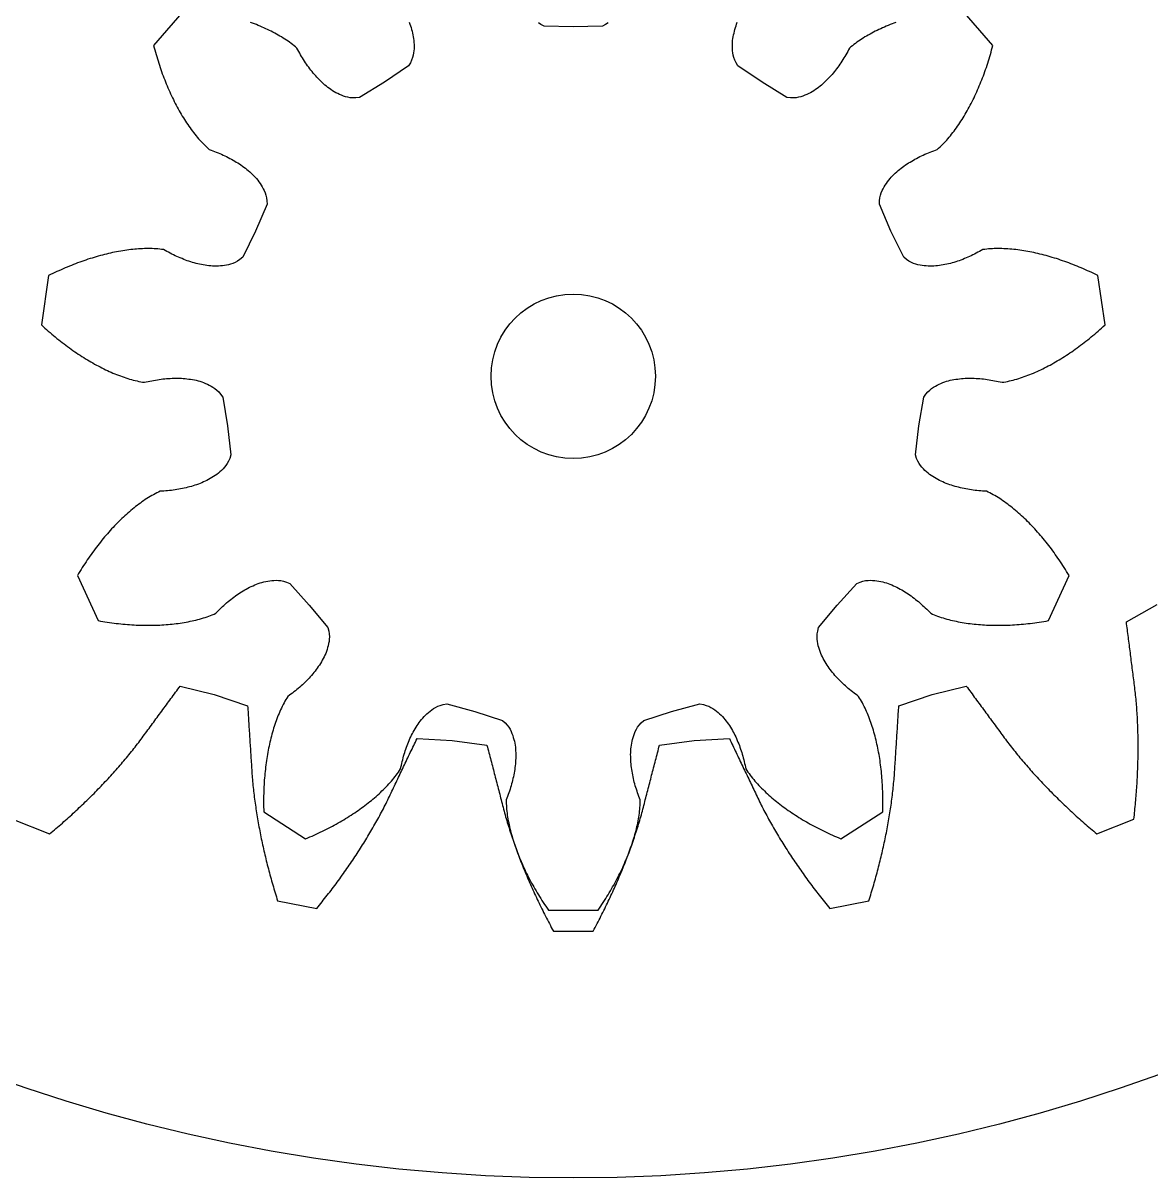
# Model space of a CAD drawing. Header units: metres. Extents: x -83 to 83, y -83 to 83.
# Drawn here: x -26.8 to 28.1, y -83 to -26.8 of the extents above; entities that cross this region are included whole.
import ezdxf

# ---------------------------------------------------------------- set-up
doc = ezdxf.new("R2010")
doc.units = ezdxf.units.M

msp = doc.modelspace()

# ---------------------------------------------------------------- linework, layer by layer
for points in [[(-18.835, -26.077), (-20.421, -27.907), (-20.392, -28.016), (-20.363, -28.125), (-20.333, -28.233), (-20.303, -28.341), (-20.271, -28.448), (-20.239, -28.554), (-20.207, -28.66), (-20.174, -28.765), (-20.14, -28.869), (-20.105, -28.973), (-20.07, -29.076), (-20.034, -29.179), (-19.997, -29.281), (-19.96, -29.382), (-19.922, -29.483), (-19.883, -29.583), (-19.844, -29.682), (-19.804, -29.78), (-19.763, -29.878), (-19.722, -29.975), (-19.68, -30.072), (-19.637, -30.168), (-19.594, -30.263), (-19.55, -30.357), (-19.506, -30.45), (-19.46, -30.543), (-19.415, -30.635), (-19.368, -30.726), (-19.321, -30.817), (-19.273, -30.906), (-19.225, -30.995), (-19.175, -31.083), (-19.126, -31.171), (-19.075, -31.257), (-19.024, -31.343), (-18.972, -31.427), (-18.92, -31.511), (-18.867, -31.594), (-18.813, -31.676), (-18.758, -31.757), (-18.703, -31.837), (-18.647, -31.917), (-18.591, -31.995), (-18.533, -32.072), (-18.475, -32.148), (-18.416, -32.223), (-18.357, -32.297), (-18.297, -32.37), (-18.235, -32.442), (-18.174, -32.512), (-18.111, -32.581), (-18.047, -32.649), (-17.983, -32.716), (-17.917, -32.78), (-17.85, -32.844), (-17.783, -32.905), (-17.714, -32.964), (-17.628, -32.997), (-17.542, -33.029), (-17.456, -33.062), (-17.371, -33.095), (-17.286, -33.13), (-17.201, -33.164), (-17.118, -33.2), (-17.035, -33.238), (-16.953, -33.276), (-16.871, -33.315), (-16.791, -33.358), (-16.711, -33.399), (-16.631, -33.441), (-16.552, -33.485), (-16.475, -33.531), (-16.398, -33.577), (-16.321, -33.624), (-16.246, -33.674), (-16.17, -33.722), (-16.097, -33.775), (-16.025, -33.829), (-15.953, -33.884), (-15.882, -33.94), (-15.812, -33.998), (-15.743, -34.057), (-15.675, -34.117), (-15.609, -34.183), (-15.543, -34.246), (-15.48, -34.314), (-15.417, -34.385), (-15.356, -34.457), (-15.299, -34.535), (-15.243, -34.615), (-15.188, -34.698), (-15.134, -34.782), (-15.085, -34.875), (-15.037, -34.97), (-14.994, -35.073), (-14.956, -35.186), (-14.928, -35.316), (-14.906, -35.458), (-14.903, -35.636), (-15.464, -36.938), (-15.464, -36.938), (-16.081, -38.214), (-16.217, -38.328), (-16.339, -38.405), (-16.455, -38.469), (-16.565, -38.514), (-16.672, -38.55), (-16.775, -38.576), (-16.877, -38.599), (-16.976, -38.614), (-17.074, -38.626), (-17.172, -38.636), (-17.268, -38.644), (-17.363, -38.645), (-17.457, -38.644), (-17.55, -38.641), (-17.641, -38.632), (-17.734, -38.626), (-17.824, -38.614), (-17.914, -38.6), (-18.003, -38.585), (-18.092, -38.568), (-18.181, -38.55), (-18.269, -38.531), (-18.357, -38.51), (-18.443, -38.484), (-18.53, -38.461), (-18.615, -38.433), (-18.701, -38.404), (-18.786, -38.377), (-18.871, -38.345), (-18.955, -38.313), (-19.039, -38.279), (-19.123, -38.247), (-19.206, -38.211), (-19.289, -38.174), (-19.372, -38.135), (-19.454, -38.096), (-19.535, -38.054), (-19.617, -38.013), (-19.698, -37.971), (-19.779, -37.927), (-19.859, -37.883), (-19.94, -37.84), (-20.03, -37.826), (-20.121, -37.815), (-20.212, -37.807), (-20.304, -37.799), (-20.397, -37.794), (-20.49, -37.79), (-20.583, -37.788), (-20.677, -37.788), (-20.771, -37.788), (-20.866, -37.791), (-20.961, -37.794), (-21.056, -37.799), (-21.151, -37.805), (-21.247, -37.812), (-21.343, -37.82), (-21.44, -37.83), (-21.537, -37.841), (-21.634, -37.853), (-21.731, -37.866), (-21.828, -37.88), (-21.926, -37.895), (-22.024, -37.911), (-22.122, -37.929), (-22.22, -37.947), (-22.319, -37.967), (-22.418, -37.987), (-22.517, -38.009), (-22.616, -38.031), (-22.715, -38.055), (-22.814, -38.08), (-22.914, -38.105), (-23.014, -38.132), (-23.113, -38.159), (-23.213, -38.188), (-23.314, -38.218), (-23.414, -38.248), (-23.514, -38.279), (-23.615, -38.312), (-23.715, -38.345), (-23.816, -38.38), (-23.917, -38.415), (-24.017, -38.451), (-24.118, -38.488), (-24.219, -38.526), (-24.32, -38.565), (-24.421, -38.605), (-24.522, -38.646), (-24.624, -38.688), (-24.725, -38.731), (-24.826, -38.774), (-24.927, -38.819), (-25.029, -38.864), (-25.13, -38.911), (-25.231, -38.958), (-25.332, -39.006), (-25.434, -39.055), (-25.535, -39.105), (-25.88, -41.502), (-25.797, -41.579), (-25.713, -41.654), (-25.63, -41.729), (-25.546, -41.803), (-25.462, -41.876), (-25.377, -41.948), (-25.293, -42.02), (-25.208, -42.09), (-25.123, -42.16), (-25.037, -42.228), (-24.952, -42.296), (-24.866, -42.363), (-24.78, -42.429), (-24.694, -42.494), (-24.608, -42.558), (-24.521, -42.621), (-24.435, -42.683), (-24.348, -42.744), (-24.261, -42.805), (-24.173, -42.864), (-24.086, -42.923), (-23.998, -42.98), (-23.911, -43.037), (-23.823, -43.092), (-23.735, -43.147), (-23.646, -43.2), (-23.558, -43.253), (-23.47, -43.305), (-23.381, -43.355), (-23.292, -43.405), (-23.204, -43.453), (-23.115, -43.501), (-23.026, -43.547), (-22.936, -43.593), (-22.847, -43.637), (-22.758, -43.68), (-22.668, -43.722), (-22.579, -43.764), (-22.489, -43.803), (-22.399, -43.842), (-22.31, -43.88), (-22.22, -43.916), (-22.13, -43.951), (-22.04, -43.985), (-21.95, -44.018), (-21.86, -44.049), (-21.77, -44.079), (-21.68, -44.108), (-21.59, -44.135), (-21.499, -44.161), (-21.409, -44.185), (-21.319, -44.208), (-21.229, -44.229), (-21.139, -44.248), (-21.048, -44.265), (-20.958, -44.28), (-20.868, -44.293), (-20.778, -44.275), (-20.688, -44.255), (-20.599, -44.236), (-20.509, -44.218), (-20.419, -44.201), (-20.329, -44.184), (-20.239, -44.169), (-20.149, -44.156), (-20.059, -44.144), (-19.97, -44.133), (-19.88, -44.125), (-19.79, -44.117), (-19.7, -44.109), (-19.61, -44.103), (-19.52, -44.101), (-19.43, -44.097), (-19.34, -44.094), (-19.25, -44.096), (-19.16, -44.096), (-19.07, -44.101), (-18.98, -44.107), (-18.89, -44.115), (-18.8, -44.124), (-18.71, -44.134), (-18.619, -44.147), (-18.529, -44.161), (-18.439, -44.18), (-18.349, -44.197), (-18.259, -44.221), (-18.168, -44.246), (-18.078, -44.274), (-17.987, -44.309), (-17.897, -44.346), (-17.806, -44.385), (-17.715, -44.428), (-17.624, -44.479), (-17.532, -44.533), (-17.44, -44.597), (-17.347, -44.671), (-17.253, -44.765), (-17.158, -44.873), (-17.059, -45.021), (-16.827, -46.419), (-16.827, -46.419), (-16.656, -47.827), (-16.709, -47.996), (-16.77, -48.127), (-16.834, -48.243), (-16.901, -48.341), (-16.972, -48.428), (-17.044, -48.506), (-17.118, -48.581), (-17.193, -48.647), (-17.269, -48.71), (-17.346, -48.772), (-17.423, -48.83), (-17.502, -48.882), (-17.581, -48.932), (-17.661, -48.98), (-17.743, -49.022), (-17.824, -49.066), (-17.907, -49.105), (-17.99, -49.142), (-18.073, -49.178), (-18.157, -49.212), (-18.241, -49.245), (-18.326, -49.276), (-18.411, -49.306), (-18.497, -49.331), (-18.583, -49.358), (-18.67, -49.381), (-18.757, -49.403), (-18.844, -49.426), (-18.932, -49.445), (-19.021, -49.464), (-19.11, -49.481), (-19.198, -49.499), (-19.287, -49.513), (-19.377, -49.527), (-19.467, -49.54), (-19.557, -49.551), (-19.649, -49.56), (-19.739, -49.569), (-19.831, -49.577), (-19.922, -49.584), (-20.014, -49.59), (-20.105, -49.598), (-20.188, -49.636), (-20.27, -49.675), (-20.352, -49.717), (-20.433, -49.761), (-20.514, -49.807), (-20.594, -49.854), (-20.674, -49.902), (-20.753, -49.953), (-20.832, -50.004), (-20.91, -50.057), (-20.988, -50.111), (-21.066, -50.167), (-21.143, -50.223), (-21.22, -50.281), (-21.296, -50.34), (-21.372, -50.401), (-21.448, -50.462), (-21.523, -50.525), (-21.598, -50.588), (-21.672, -50.653), (-21.746, -50.718), (-21.819, -50.785), (-21.893, -50.853), (-21.965, -50.921), (-22.038, -50.991), (-22.11, -51.062), (-22.181, -51.133), (-22.252, -51.206), (-22.323, -51.279), (-22.393, -51.354), (-22.463, -51.429), (-22.533, -51.506), (-22.602, -51.583), (-22.671, -51.661), (-22.739, -51.74), (-22.807, -51.82), (-22.874, -51.9), (-22.941, -51.982), (-23.008, -52.064), (-23.074, -52.148), (-23.139, -52.232), (-23.205, -52.317), (-23.269, -52.402), (-23.334, -52.489), (-23.398, -52.577), (-23.461, -52.665), (-23.524, -52.754), (-23.587, -52.844), (-23.649, -52.934), (-23.71, -53.026), (-23.771, -53.118), (-23.832, -53.211), (-23.892, -53.305), (-23.952, -53.4), (-24.011, -53.495), (-24.07, -53.591), (-24.128, -53.688), (-23.122, -55.89), (-23.011, -55.91), (-22.899, -55.928), (-22.789, -55.946), (-22.678, -55.963), (-22.568, -55.979), (-22.458, -55.994), (-22.348, -56.008), (-22.239, -56.022), (-22.13, -56.034), (-22.021, -56.046), (-21.912, -56.056), (-21.804, -56.066), (-21.696, -56.075), (-21.588, -56.083), (-21.481, -56.091), (-21.374, -56.097), (-21.268, -56.102), (-21.161, -56.107), (-21.056, -56.111), (-20.95, -56.114), (-20.845, -56.115), (-20.74, -56.116), (-20.636, -56.117), (-20.532, -56.116), (-20.428, -56.114), (-20.325, -56.112), (-20.222, -56.108), (-20.12, -56.104), (-20.018, -56.098), (-19.917, -56.092), (-19.816, -56.085), (-19.715, -56.077), (-19.615, -56.068), (-19.515, -56.058), (-19.416, -56.047), (-19.318, -56.035), (-19.22, -56.022), (-19.122, -56.008), (-19.025, -55.993), (-18.929, -55.977), (-18.833, -55.96), (-18.738, -55.942), (-18.643, -55.923), (-18.549, -55.903), (-18.456, -55.882), (-18.363, -55.86), (-18.271, -55.837), (-18.18, -55.812), (-18.089, -55.786), (-17.999, -55.759), (-17.91, -55.731), (-17.822, -55.701), (-17.735, -55.67), (-17.649, -55.637), (-17.564, -55.603), (-17.48, -55.567), (-17.397, -55.528), (-17.331, -55.465), (-17.267, -55.399), (-17.201, -55.335), (-17.135, -55.271), (-17.069, -55.209), (-17.003, -55.145), (-16.935, -55.085), (-16.866, -55.025), (-16.797, -54.966), (-16.728, -54.908), (-16.656, -54.853), (-16.585, -54.797), (-16.513, -54.742), (-16.441, -54.688), (-16.367, -54.638), (-16.293, -54.586), (-16.219, -54.535), (-16.142, -54.488), (-16.066, -54.439), (-15.988, -54.395), (-15.909, -54.351), (-15.829, -54.309), (-15.748, -54.268), (-15.667, -54.228), (-15.584, -54.19), (-15.501, -54.153), (-15.415, -54.121), (-15.329, -54.086), (-15.241, -54.057), (-15.151, -54.03), (-15.06, -54.004), (-14.965, -53.984), (-14.869, -53.966), (-14.771, -53.951), (-14.671, -53.937), (-14.567, -53.931), (-14.461, -53.927), (-14.349, -53.931), (-14.23, -53.943), (-14.1, -53.971), (-13.962, -54.011), (-13.799, -54.082), (-12.848, -55.133), (-12.848, -55.133), (-11.943, -56.224), (-11.896, -56.395), (-11.877, -56.538), (-11.867, -56.67), (-11.872, -56.789), (-11.884, -56.901), (-11.903, -57.006), (-11.924, -57.108), (-11.952, -57.204), (-11.981, -57.299), (-12.012, -57.392), (-12.045, -57.483), (-12.084, -57.569), (-12.124, -57.654), (-12.165, -57.738), (-12.211, -57.817), (-12.255, -57.898), (-12.304, -57.976), (-12.354, -58.052), (-12.405, -58.127), (-12.457, -58.201), (-12.51, -58.274), (-12.564, -58.346), (-12.62, -58.417), (-12.679, -58.485), (-12.736, -58.554), (-12.797, -58.621), (-12.859, -58.686), (-12.919, -58.753), (-12.983, -58.817), (-13.048, -58.88), (-13.113, -58.942), (-13.178, -59.005), (-13.245, -59.066), (-13.313, -59.126), (-13.382, -59.185), (-13.452, -59.243), (-13.524, -59.3), (-13.595, -59.357), (-13.667, -59.413), (-13.74, -59.469), (-13.814, -59.523), (-13.887, -59.579), (-13.936, -59.656), (-13.984, -59.734), (-14.03, -59.813), (-14.075, -59.894), (-14.118, -59.976), (-14.16, -60.059), (-14.201, -60.143), (-14.24, -60.228), (-14.279, -60.314), (-14.316, -60.401), (-14.353, -60.488), (-14.388, -60.577), (-14.422, -60.666), (-14.455, -60.757), (-14.488, -60.848), (-14.519, -60.939), (-14.549, -61.032), (-14.579, -61.125), (-14.607, -61.219), (-14.635, -61.313), (-14.662, -61.409), (-14.687, -61.504), (-14.712, -61.601), (-14.736, -61.698), (-14.76, -61.796), (-14.782, -61.894), (-14.803, -61.993), (-14.824, -62.093), (-14.844, -62.193), (-14.863, -62.293), (-14.881, -62.394), (-14.898, -62.496), (-14.914, -62.599), (-14.93, -62.701), (-14.945, -62.805), (-14.959, -62.908), (-14.972, -63.013), (-14.984, -63.118), (-14.995, -63.223), (-15.006, -63.329), (-15.016, -63.435), (-15.025, -63.542), (-15.033, -63.649), (-15.04, -63.757), (-15.047, -63.865), (-15.052, -63.973), (-15.057, -64.082), (-15.061, -64.192), (-15.064, -64.301), (-15.066, -64.412), (-15.068, -64.522), (-15.069, -64.633), (-15.069, -64.745), (-15.068, -64.857), (-15.066, -64.969), (-15.063, -65.081), (-15.06, -65.194), (-13.023, -66.503), (-12.919, -66.46), (-12.815, -66.415), (-12.713, -66.37), (-12.61, -66.325), (-12.509, -66.278), (-12.408, -66.232), (-12.308, -66.184), (-12.209, -66.136), (-12.11, -66.088), (-12.013, -66.039), (-11.915, -65.989), (-11.819, -65.939), (-11.723, -65.888), (-11.629, -65.837), (-11.534, -65.785), (-11.441, -65.732), (-11.348, -65.679), (-11.257, -65.626), (-11.165, -65.572), (-11.075, -65.517), (-10.986, -65.462), (-10.897, -65.406), (-10.809, -65.35), (-10.722, -65.293), (-10.636, -65.235), (-10.55, -65.177), (-10.466, -65.119), (-10.382, -65.06), (-10.299, -65), (-10.217, -64.94), (-10.136, -64.88), (-10.056, -64.818), (-9.977, -64.757), (-9.899, -64.694), (-9.821, -64.632), (-9.745, -64.568), (-9.669, -64.505), (-9.595, -64.44), (-9.521, -64.375), (-9.449, -64.31), (-9.377, -64.244), (-9.307, -64.177), (-9.237, -64.11), (-9.169, -64.042), (-9.102, -63.974), (-9.036, -63.905), (-8.971, -63.836), (-8.908, -63.765), (-8.845, -63.695), (-8.785, -63.623), (-8.725, -63.552), (-8.667, -63.479), (-8.61, -63.405), (-8.556, -63.331), (-8.502, -63.256), (-8.451, -63.181), (-8.402, -63.104), (-8.382, -63.015), (-8.363, -62.925), (-8.343, -62.835), (-8.322, -62.746), (-8.299, -62.657), (-8.278, -62.568), (-8.254, -62.481), (-8.228, -62.393), (-8.202, -62.306), (-8.175, -62.22), (-8.144, -62.135), (-8.115, -62.05), (-8.084, -61.965), (-8.053, -61.88), (-8.017, -61.798), (-7.983, -61.714), (-7.948, -61.631), (-7.909, -61.55), (-7.872, -61.468), (-7.83, -61.388), (-7.787, -61.309), (-7.743, -61.23), (-7.697, -61.152), (-7.65, -61.075), (-7.601, -60.998), (-7.551, -60.922), (-7.496, -60.848), (-7.443, -60.773), (-7.384, -60.7), (-7.323, -60.629), (-7.261, -60.558), (-7.192, -60.49), (-7.12, -60.423), (-7.046, -60.357), (-6.97, -60.292), (-6.886, -60.23), (-6.798, -60.169), (-6.702, -60.112), (-6.595, -60.058), (-6.471, -60.012), (-6.333, -59.97), (-6.158, -59.942), (-4.789, -60.311), (-4.789, -60.311), (-3.438, -60.741), (-3.306, -60.859), (-3.213, -60.969), (-3.133, -61.075), (-3.073, -61.177), (-3.022, -61.278), (-2.982, -61.376), (-2.944, -61.474), (-2.915, -61.57), (-2.889, -61.665), (-2.865, -61.76), (-2.844, -61.855), (-2.829, -61.948), (-2.817, -62.041), (-2.807, -62.134), (-2.803, -62.226), (-2.796, -62.318), (-2.795, -62.409), (-2.796, -62.5), (-2.798, -62.591), (-2.802, -62.681), (-2.807, -62.771), (-2.814, -62.861), (-2.822, -62.951), (-2.835, -63.04), (-2.846, -63.129), (-2.861, -63.218), (-2.878, -63.307), (-2.893, -63.395), (-2.912, -63.484), (-2.932, -63.572), (-2.953, -63.659), (-2.973, -63.747), (-2.997, -63.835), (-3.022, -63.922), (-3.048, -64.009), (-3.075, -64.096), (-3.105, -64.183), (-3.134, -64.269), (-3.165, -64.355), (-3.196, -64.442), (-3.229, -64.528), (-3.26, -64.614), (-3.26, -64.705), (-3.258, -64.796), (-3.254, -64.888), (-3.248, -64.98), (-3.24, -65.072), (-3.23, -65.165), (-3.219, -65.258), (-3.207, -65.351), (-3.192, -65.444), (-3.177, -65.537), (-3.16, -65.63), (-3.142, -65.724), (-3.122, -65.818), (-3.101, -65.912), (-3.079, -66.006), (-3.056, -66.1), (-3.032, -66.194), (-3.006, -66.288), (-2.979, -66.383), (-2.951, -66.477), (-2.922, -66.572), (-2.892, -66.666), (-2.861, -66.761), (-2.829, -66.856), (-2.795, -66.95), (-2.761, -67.045), (-2.726, -67.14), (-2.689, -67.235), (-2.652, -67.33), (-2.613, -67.425), (-2.574, -67.52), (-2.533, -67.615), (-2.492, -67.709), (-2.449, -67.804), (-2.406, -67.899), (-2.361, -67.994), (-2.316, -68.089), (-2.27, -68.184), (-2.222, -68.279), (-2.174, -68.373), (-2.125, -68.468), (-2.074, -68.563), (-2.023, -68.657), (-1.971, -68.752), (-1.918, -68.846), (-1.864, -68.94), (-1.809, -69.035), (-1.754, -69.129), (-1.697, -69.223), (-1.639, -69.317), (-1.581, -69.411), (-1.521, -69.505), (-1.461, -69.598), (-1.4, -69.692), (-1.338, -69.785), (-1.275, -69.879), (-1.211, -69.972), (1.211, -69.972), (1.275, -69.879), (1.338, -69.785), (1.4, -69.692), (1.461, -69.598), (1.521, -69.505), (1.581, -69.411), (1.639, -69.317), (1.697, -69.223), (1.754, -69.129), (1.809, -69.035), (1.864, -68.94), (1.918, -68.846), (1.971, -68.752), (2.023, -68.657), (2.074, -68.563), (2.125, -68.468), (2.174, -68.373), (2.222, -68.279), (2.27, -68.184), (2.316, -68.089), (2.361, -67.994), (2.406, -67.899), (2.449, -67.804), (2.492, -67.709), (2.533, -67.615), (2.574, -67.52), (2.613, -67.425), (2.652, -67.33), (2.689, -67.235), (2.726, -67.14), (2.761, -67.045), (2.795, -66.95), (2.829, -66.856), (2.861, -66.761), (2.892, -66.666), (2.922, -66.572), (2.951, -66.477), (2.979, -66.383), (3.006, -66.288), (3.032, -66.194), (3.056, -66.1), (3.079, -66.006), (3.101, -65.912), (3.122, -65.818), (3.142, -65.724), (3.16, -65.63), (3.177, -65.537), (3.192, -65.444), (3.207, -65.351), (3.219, -65.258), (3.23, -65.165), (3.24, -65.072), (3.248, -64.98), (3.254, -64.888), (3.258, -64.796), (3.26, -64.705), (3.26, -64.614), (3.229, -64.528), (3.196, -64.442), (3.165, -64.355), (3.134, -64.269), (3.105, -64.183), (3.075, -64.096), (3.048, -64.009), (3.022, -63.922), (2.997, -63.835), (2.973, -63.747), (2.953, -63.659), (2.932, -63.572), (2.912, -63.484), (2.893, -63.395), (2.878, -63.307), (2.861, -63.218), (2.846, -63.129), (2.835, -63.04), (2.822, -62.951), (2.814, -62.861), (2.807, -62.771), (2.802, -62.681), (2.798, -62.591), (2.796, -62.5), (2.795, -62.409), (2.796, -62.318), (2.803, -62.226), (2.807, -62.134), (2.817, -62.041), (2.829, -61.948), (2.844, -61.855), (2.865, -61.76), (2.889, -61.665), (2.915, -61.57), (2.944, -61.474), (2.982, -61.376), (3.022, -61.278), (3.073, -61.177), (3.133, -61.075), (3.213, -60.969), (3.306, -60.859), (3.438, -60.741), (4.789, -60.311), (4.789, -60.311), (6.158, -59.942), (6.333, -59.97), (6.471, -60.012), (6.595, -60.058), (6.702, -60.112), (6.798, -60.169), (6.886, -60.23), (6.97, -60.292), (7.046, -60.357), (7.12, -60.423), (7.192, -60.49), (7.261, -60.558), (7.323, -60.629), (7.384, -60.7), (7.443, -60.773), (7.496, -60.848), (7.551, -60.922), (7.601, -60.998), (7.65, -61.075), (7.697, -61.152), (7.743, -61.23), (7.787, -61.309), (7.83, -61.388), (7.872, -61.468), (7.909, -61.55), (7.948, -61.631), (7.983, -61.714), (8.017, -61.798), (8.053, -61.88), (8.084, -61.965), (8.115, -62.05), (8.144, -62.135), (8.175, -62.22), (8.202, -62.306), (8.228, -62.393), (8.254, -62.481), (8.278, -62.568), (8.299, -62.657), (8.322, -62.746), (8.343, -62.835), (8.363, -62.925), (8.382, -63.015), (8.402, -63.104), (8.451, -63.181), (8.502, -63.256), (8.556, -63.331), (8.61, -63.405), (8.667, -63.479), (8.725, -63.552), (8.785, -63.623), (8.845, -63.695), (8.908, -63.765), (8.971, -63.836), (9.036, -63.905), (9.102, -63.974), (9.169, -64.042), (9.237, -64.11), (9.307, -64.177), (9.377, -64.244), (9.449, -64.31), (9.521, -64.375), (9.595, -64.44), (9.669, -64.505), (9.745, -64.568), (9.821, -64.632), (9.899, -64.694), (9.977, -64.757), (10.056, -64.818), (10.136, -64.88), (10.217, -64.94), (10.299, -65), (10.382, -65.06), (10.466, -65.119), (10.55, -65.177), (10.636, -65.235), (10.722, -65.293), (10.809, -65.35), (10.897, -65.406), (10.986, -65.462), (11.075, -65.517), (11.165, -65.572), (11.257, -65.626), (11.348, -65.679), (11.441, -65.732), (11.534, -65.785), (11.629, -65.837), (11.723, -65.888), (11.819, -65.939), (11.915, -65.989), (12.013, -66.039), (12.11, -66.088), (12.209, -66.136), (12.308, -66.184), (12.408, -66.232), (12.509, -66.278), (12.61, -66.325), (12.712, -66.37), (12.815, -66.415), (12.919, -66.46), (13.023, -66.503), (15.06, -65.194), (15.063, -65.081), (15.066, -64.969), (15.068, -64.857), (15.069, -64.745), (15.069, -64.633), (15.068, -64.522), (15.066, -64.412), (15.064, -64.301), (15.061, -64.192), (15.057, -64.082), (15.052, -63.973), (15.047, -63.865), (15.04, -63.757), (15.033, -63.649), (15.025, -63.542), (15.016, -63.435), (15.006, -63.329), (14.995, -63.223), (14.984, -63.118), (14.972, -63.013), (14.959, -62.908), (14.945, -62.805), (14.93, -62.701), (14.914, -62.599), (14.898, -62.496), (14.881, -62.394), (14.863, -62.293), (14.844, -62.193), (14.824, -62.093), (14.803, -61.993), (14.782, -61.894), (14.76, -61.796), (14.736, -61.698), (14.712, -61.601), (14.687, -61.504), (14.662, -61.409), (14.635, -61.313), (14.607, -61.219), (14.579, -61.125), (14.549, -61.032), (14.519, -60.939), (14.488, -60.848), (14.455, -60.757), (14.422, -60.666), (14.388, -60.577), (14.353, -60.488), (14.316, -60.401), (14.279, -60.314), (14.24, -60.228), (14.201, -60.143), (14.16, -60.059), (14.118, -59.976), (14.075, -59.894), (14.03, -59.813), (13.984, -59.734), (13.936, -59.656), (13.887, -59.579), (13.814, -59.523), (13.74, -59.469), (13.667, -59.413), (13.595, -59.357), (13.524, -59.3), (13.452, -59.243), (13.382, -59.185), (13.313, -59.126), (13.245, -59.066), (13.178, -59.005), (13.113, -58.942), (13.048, -58.88), (12.983, -58.817), (12.919, -58.753), (12.859, -58.686), (12.797, -58.621), (12.736, -58.554), (12.679, -58.485), (12.62, -58.417), (12.564, -58.346), (12.51, -58.274), (12.457, -58.201), (12.405, -58.127), (12.354, -58.052), (12.304, -57.976), (12.255, -57.898), (12.211, -57.817), (12.165, -57.738), (12.124, -57.654), (12.084, -57.569), (12.045, -57.483), (12.012, -57.392), (11.981, -57.299), (11.952, -57.204), (11.924, -57.108), (11.903, -57.006), (11.884, -56.901), (11.872, -56.789), (11.867, -56.67), (11.877, -56.538), (11.896, -56.395), (11.943, -56.224), (12.848, -55.133), (12.848, -55.133), (13.799, -54.082), (13.962, -54.011), (14.1, -53.971), (14.23, -53.943), (14.349, -53.931), (14.461, -53.927), (14.567, -53.931), (14.671, -53.937), (14.771, -53.951), (14.869, -53.966), (14.965, -53.984), (15.06, -54.004), (15.151, -54.03), (15.241, -54.057), (15.329, -54.086), (15.415, -54.121), (15.501, -54.153), (15.584, -54.19), (15.667, -54.228), (15.748, -54.268), (15.829, -54.309), (15.909, -54.351), (15.988, -54.395), (16.066, -54.439), (16.142, -54.488), (16.219, -54.535), (16.293, -54.586), (16.367, -54.638), (16.441, -54.688), (16.513, -54.742), (16.585, -54.797), (16.656, -54.853), (16.728, -54.908), (16.797, -54.966), (16.866, -55.025), (16.935, -55.085), (17.003, -55.145), (17.069, -55.209), (17.135, -55.271), (17.201, -55.335), (17.267, -55.399), (17.331, -55.465), (17.397, -55.528), (17.48, -55.567), (17.564, -55.603), (17.649, -55.637), (17.735, -55.67), (17.822, -55.701), (17.91, -55.731), (17.999, -55.759), (18.089, -55.786), (18.18, -55.812), (18.271, -55.837), (18.363, -55.86), (18.456, -55.882), (18.549, -55.903), (18.643, -55.923), (18.738, -55.942), (18.833, -55.96), (18.929, -55.977), (19.025, -55.993), (19.122, -56.008), (19.22, -56.022), (19.318, -56.035), (19.416, -56.047), (19.516, -56.058), (19.615, -56.068), (19.715, -56.077), (19.816, -56.085), (19.917, -56.092), (20.018, -56.098), (20.12, -56.104), (20.222, -56.108), (20.325, -56.112), (20.428, -56.114), (20.532, -56.116), (20.636, -56.117), (20.74, -56.116), (20.845, -56.115), (20.95, -56.114), (21.056, -56.111), (21.161, -56.107), (21.268, -56.102), (21.374, -56.097), (21.481, -56.091), (21.588, -56.083), (21.696, -56.075), (21.804, -56.066), (21.912, -56.056), (22.021, -56.046), (22.13, -56.034), (22.239, -56.022), (22.348, -56.008), (22.458, -55.994), (22.568, -55.979), (22.678, -55.963), (22.789, -55.946), (22.899, -55.928), (23.011, -55.91), (23.122, -55.89), (24.128, -53.688), (24.07, -53.591), (24.011, -53.495), (23.952, -53.4), (23.892, -53.305), (23.832, -53.211), (23.771, -53.118), (23.71, -53.026), (23.649, -52.934), (23.587, -52.844), (23.524, -52.754), (23.461, -52.665), (23.398, -52.577), (23.334, -52.489), (23.269, -52.402), (23.205, -52.317), (23.139, -52.232), (23.074, -52.148), (23.008, -52.064), (22.941, -51.982), (22.874, -51.9), (22.807, -51.82), (22.739, -51.74), (22.671, -51.661), (22.602, -51.583), (22.533, -51.506), (22.463, -51.429), (22.393, -51.354), (22.323, -51.279), (22.252, -51.206), (22.181, -51.133), (22.11, -51.062), (22.038, -50.991), (21.965, -50.921), (21.893, -50.853), (21.819, -50.785), (21.746, -50.718), (21.672, -50.653), (21.598, -50.588), (21.523, -50.525), (21.448, -50.462), (21.372, -50.401), (21.296, -50.34), (21.22, -50.281), (21.143, -50.223), (21.066, -50.167), (20.988, -50.111), (20.91, -50.057), (20.832, -50.004), (20.753, -49.953), (20.674, -49.902), (20.594, -49.854), (20.514, -49.807), (20.433, -49.761), (20.352, -49.717), (20.27, -49.675), (20.188, -49.636), (20.105, -49.598), (20.014, -49.59), (19.922, -49.584), (19.831, -49.577), (19.739, -49.569), (19.649, -49.56), (19.557, -49.551), (19.467, -49.54), (19.377, -49.527), (19.287, -49.513), (19.198, -49.499), (19.11, -49.481), (19.021, -49.464), (18.932, -49.445), (18.844, -49.426), (18.757, -49.403), (18.67, -49.381), (18.583, -49.358), (18.497, -49.331), (18.411, -49.306), (18.326, -49.276), (18.241, -49.245), (18.157, -49.212), (18.073, -49.178), (17.99, -49.142), (17.907, -49.105), (17.824, -49.066), (17.743, -49.022), (17.661, -48.98), (17.581, -48.932), (17.502, -48.882), (17.423, -48.83), (17.346, -48.772), (17.269, -48.71), (17.193, -48.647), (17.118, -48.581), (17.044, -48.506), (16.972, -48.428), (16.901, -48.341), (16.834, -48.243), (16.77, -48.127), (16.709, -47.996), (16.656, -47.827), (16.827, -46.419), (16.827, -46.419), (17.059, -45.021), (17.158, -44.873), (17.253, -44.765), (17.347, -44.671), (17.44, -44.597), (17.532, -44.533), (17.624, -44.479), (17.715, -44.428), (17.806, -44.385), (17.897, -44.346), (17.987, -44.309), (18.078, -44.274), (18.168, -44.246), (18.259, -44.221), (18.349, -44.197), (18.439, -44.18), (18.529, -44.161), (18.619, -44.147), (18.71, -44.134), (18.8, -44.124), (18.89, -44.115), (18.98, -44.107), (19.07, -44.101), (19.16, -44.096), (19.25, -44.096), (19.34, -44.094), (19.43, -44.097), (19.52, -44.101), (19.61, -44.103), (19.7, -44.109), (19.79, -44.117), (19.88, -44.125), (19.97, -44.133), (20.059, -44.144), (20.149, -44.156), (20.239, -44.169), (20.329, -44.184), (20.419, -44.201), (20.509, -44.218), (20.599, -44.236), (20.688, -44.255), (20.778, -44.275), (20.868, -44.293), (20.958, -44.28), (21.048, -44.265), (21.139, -44.248), (21.229, -44.229), (21.319, -44.208), (21.409, -44.185), (21.499, -44.161), (21.59, -44.135), (21.68, -44.108), (21.77, -44.079), (21.86, -44.049), (21.95, -44.018), (22.04, -43.985), (22.13, -43.951), (22.22, -43.916), (22.31, -43.88), (22.399, -43.842), (22.489, -43.803), (22.579, -43.764), (22.668, -43.722), (22.758, -43.68), (22.847, -43.637), (22.936, -43.593), (23.026, -43.547), (23.115, -43.501), (23.204, -43.453), (23.292, -43.405), (23.381, -43.355), (23.47, -43.305), (23.558, -43.253), (23.646, -43.2), (23.735, -43.147), (23.823, -43.092), (23.911, -43.037), (23.998, -42.98), (24.086, -42.923), (24.173, -42.864), (24.261, -42.805), (24.348, -42.744), (24.435, -42.683), (24.521, -42.621), (24.608, -42.558), (24.694, -42.494), (24.78, -42.429), (24.866, -42.363), (24.952, -42.296), (25.037, -42.228), (25.123, -42.16), (25.208, -42.09), (25.293, -42.02), (25.377, -41.948), (25.462, -41.876), (25.546, -41.803), (25.63, -41.729), (25.713, -41.654), (25.797, -41.579), (25.88, -41.502), (25.535, -39.105), (25.434, -39.055), (25.333, -39.006), (25.231, -38.958), (25.13, -38.911), (25.029, -38.864), (24.927, -38.819), (24.826, -38.774), (24.725, -38.731), (24.624, -38.688), (24.522, -38.646), (24.421, -38.605), (24.32, -38.565), (24.219, -38.526), (24.118, -38.488), (24.017, -38.451), (23.917, -38.415), (23.816, -38.38), (23.715, -38.345), (23.615, -38.312), (23.514, -38.279), (23.414, -38.248), (23.314, -38.218), (23.213, -38.188), (23.113, -38.159), (23.014, -38.132), (22.914, -38.105), (22.814, -38.08), (22.715, -38.055), (22.616, -38.031), (22.517, -38.009), (22.418, -37.987), (22.319, -37.967), (22.22, -37.947), (22.122, -37.929), (22.024, -37.911), (21.926, -37.895), (21.828, -37.88), (21.731, -37.866), (21.634, -37.853), (21.537, -37.841), (21.44, -37.83), (21.343, -37.82), (21.247, -37.812), (21.151, -37.805), (21.056, -37.799), (20.961, -37.794), (20.866, -37.791), (20.771, -37.788), (20.677, -37.788), (20.583, -37.788), (20.49, -37.79), (20.397, -37.794), (20.304, -37.799), (20.212, -37.807), (20.121, -37.815), (20.03, -37.826), (19.94, -37.84), (19.859, -37.883), (19.779, -37.927), (19.698, -37.971), (19.617, -38.013), (19.535, -38.054), (19.454, -38.096), (19.372, -38.135), (19.289, -38.174), (19.206, -38.211), (19.123, -38.247), (19.039, -38.279), (18.955, -38.313), (18.871, -38.345), (18.786, -38.377), (18.701, -38.404), (18.615, -38.433), (18.53, -38.461), (18.443, -38.484), (18.357, -38.51), (18.269, -38.531), (18.181, -38.55), (18.092, -38.568), (18.003, -38.585), (17.914, -38.6), (17.824, -38.614), (17.734, -38.626), (17.641, -38.632), (17.55, -38.641), (17.457, -38.644), (17.363, -38.645), (17.268, -38.644), (17.172, -38.636), (17.074, -38.626), (16.976, -38.614), (16.877, -38.599), (16.775, -38.576), (16.672, -38.55), (16.565, -38.514), (16.455, -38.469), (16.339, -38.405), (16.217, -38.328), (16.081, -38.214), (15.464, -36.938), (15.464, -36.938), (14.903, -35.636), (14.906, -35.458), (14.928, -35.316), (14.956, -35.186), (14.994, -35.073), (15.037, -34.97), (15.085, -34.875), (15.134, -34.782), (15.188, -34.698), (15.243, -34.615), (15.299, -34.535), (15.356, -34.457), (15.417, -34.385), (15.48, -34.314), (15.543, -34.246), (15.609, -34.183), (15.675, -34.117), (15.743, -34.057), (15.812, -33.998), (15.882, -33.94), (15.953, -33.884), (16.025, -33.829), (16.097, -33.775), (16.17, -33.722), (16.246, -33.674), (16.321, -33.624), (16.398, -33.577), (16.475, -33.531), (16.552, -33.485), (16.631, -33.441), (16.711, -33.399), (16.791, -33.358), (16.871, -33.315), (16.953, -33.276), (17.035, -33.238), (17.118, -33.2), (17.201, -33.164), (17.286, -33.13), (17.371, -33.095), (17.456, -33.062), (17.542, -33.029), (17.628, -32.997), (17.714, -32.964), (17.783, -32.905), (17.85, -32.844), (17.917, -32.78), (17.983, -32.716), (18.047, -32.649), (18.111, -32.581), (18.174, -32.512), (18.236, -32.442), (18.297, -32.37), (18.357, -32.297), (18.416, -32.223), (18.475, -32.148), (18.533, -32.072), (18.591, -31.995), (18.647, -31.917), (18.703, -31.837), (18.758, -31.757), (18.813, -31.676), (18.867, -31.594), (18.92, -31.511), (18.972, -31.427), (19.024, -31.343), (19.075, -31.257), (19.126, -31.171), (19.175, -31.083), (19.225, -30.995), (19.273, -30.906), (19.321, -30.817), (19.368, -30.726), (19.415, -30.635), (19.46, -30.543), (19.506, -30.45), (19.55, -30.357), (19.594, -30.263), (19.637, -30.168), (19.68, -30.072), (19.722, -29.975), (19.763, -29.878), (19.804, -29.78), (19.844, -29.682), (19.883, -29.583), (19.922, -29.483), (19.96, -29.382), (19.997, -29.281), (20.034, -29.179), (20.07, -29.076), (20.105, -28.973), (20.14, -28.869), (20.174, -28.765), (20.207, -28.66), (20.239, -28.554), (20.271, -28.448), (20.303, -28.341), (20.333, -28.233), (20.363, -28.125), (20.392, -28.016), (20.421, -27.907), (18.835, -26.077)], [(-7.982, -26.78), (-7.951, -26.865), (-7.922, -26.951), (-7.894, -27.037), (-7.868, -27.124), (-7.843, -27.212), (-7.824, -27.302), (-7.802, -27.391), (-7.786, -27.483), (-7.771, -27.576), (-7.759, -27.669), (-7.753, -27.766), (-7.749, -27.864), (-7.747, -27.963), (-7.748, -28.064), (-7.756, -28.168), (-7.768, -28.274), (-7.788, -28.384), (-7.817, -28.5), (-7.863, -28.624), (-7.922, -28.755), (-8.015, -28.906), (-9.191, -29.699), (-9.191, -29.699), (-10.4, -30.439), (-10.576, -30.461), (-10.72, -30.46), (-10.852, -30.45), (-10.97, -30.429), (-11.078, -30.401), (-11.179, -30.368), (-11.278, -30.332), (-11.369, -30.291), (-11.459, -30.248), (-11.546, -30.204), (-11.632, -30.158), (-11.712, -30.108), (-11.79, -30.056), (-11.867, -30.004), (-11.939, -29.947), (-12.013, -29.891), (-12.082, -29.832), (-12.151, -29.772), (-12.218, -29.711), (-12.283, -29.649), (-12.348, -29.586), (-12.412, -29.522), (-12.474, -29.457), (-12.533, -29.389), (-12.594, -29.322), (-12.651, -29.253), (-12.707, -29.182), (-12.764, -29.113), (-12.818, -29.04), (-12.871, -28.968), (-12.924, -28.894), (-12.977, -28.821), (-13.028, -28.746), (-13.077, -28.67), (-13.126, -28.593), (-13.174, -28.516), (-13.22, -28.437), (-13.266, -28.358), (-13.311, -28.278), (-13.356, -28.198), (-13.399, -28.117), (-13.444, -28.037), (-13.513, -27.977), (-13.583, -27.919), (-13.655, -27.862), (-13.729, -27.806), (-13.804, -27.752), (-13.88, -27.699), (-13.957, -27.646), (-14.036, -27.595), (-14.115, -27.545), (-14.196, -27.495), (-14.278, -27.447), (-14.361, -27.4), (-14.444, -27.353), (-14.529, -27.307), (-14.614, -27.262), (-14.701, -27.218), (-14.788, -27.175), (-14.876, -27.133), (-14.965, -27.091), (-15.054, -27.05), (-15.145, -27.01), (-15.236, -26.971), (-15.328, -26.933), (-15.421, -26.895), (-15.514, -26.858), (-15.608, -26.822), (-15.703, -26.787)], [(1.698, -26.814), (1.578, -26.893), (1.417, -26.969), (0, -27), (0, -27), (-1.417, -26.969), (-1.578, -26.893), (-1.698, -26.814)], [(15.703, -26.787), (15.608, -26.822), (15.514, -26.858), (15.421, -26.895), (15.328, -26.933), (15.236, -26.971), (15.145, -27.01), (15.054, -27.05), (14.965, -27.091), (14.876, -27.133), (14.788, -27.175), (14.701, -27.218), (14.614, -27.262), (14.529, -27.307), (14.444, -27.353), (14.361, -27.4), (14.278, -27.447), (14.196, -27.495), (14.115, -27.545), (14.036, -27.595), (13.957, -27.646), (13.88, -27.699), (13.804, -27.752), (13.729, -27.806), (13.655, -27.862), (13.583, -27.919), (13.513, -27.977), (13.444, -28.037), (13.399, -28.117), (13.356, -28.198), (13.311, -28.278), (13.266, -28.358), (13.22, -28.437), (13.174, -28.516), (13.126, -28.593), (13.077, -28.67), (13.028, -28.746), (12.977, -28.821), (12.924, -28.894), (12.871, -28.968), (12.818, -29.04), (12.764, -29.113), (12.707, -29.182), (12.651, -29.253), (12.594, -29.322), (12.533, -29.389), (12.474, -29.457), (12.412, -29.522), (12.348, -29.586), (12.284, -29.649), (12.218, -29.711), (12.151, -29.772), (12.082, -29.832), (12.013, -29.891), (11.939, -29.947), (11.867, -30.004), (11.79, -30.056), (11.712, -30.108), (11.632, -30.158), (11.546, -30.204), (11.459, -30.248), (11.369, -30.291), (11.278, -30.332), (11.179, -30.368), (11.078, -30.401), (10.97, -30.429), (10.852, -30.45), (10.72, -30.46), (10.576, -30.461), (10.4, -30.439), (9.191, -29.699), (9.191, -29.699), (8.015, -28.906), (7.922, -28.755), (7.863, -28.624), (7.817, -28.5), (7.788, -28.384), (7.768, -28.274), (7.756, -28.168), (7.748, -28.064), (7.747, -27.963), (7.749, -27.864), (7.753, -27.766), (7.759, -27.669), (7.771, -27.576), (7.786, -27.483), (7.802, -27.391), (7.824, -27.302), (7.843, -27.212), (7.868, -27.124), (7.894, -27.037), (7.922, -26.951), (7.951, -26.865), (7.982, -26.78)], [(-27.285, -65.548), (-25.487, -66.268), (-25.408, -66.202), (-25.329, -66.136), (-25.251, -66.069), (-25.172, -66.003), (-25.095, -65.936), (-25.017, -65.869), (-24.94, -65.802), (-24.863, -65.735), (-24.787, -65.668), (-24.71, -65.6), (-24.634, -65.533), (-24.559, -65.465), (-24.484, -65.397), (-24.408, -65.329), (-24.334, -65.261), (-24.259, -65.193), (-24.185, -65.124), (-24.112, -65.055), (-24.038, -64.987), (-23.965, -64.918), (-23.892, -64.849), (-23.82, -64.779), (-23.748, -64.71), (-23.676, -64.641), (-23.604, -64.571), (-23.533, -64.501), (-23.462, -64.431), (-23.392, -64.361), (-23.322, -64.291), (-23.252, -64.22), (-23.182, -64.15), (-23.113, -64.079), (-23.044, -64.008), (-22.976, -63.937), (-22.908, -63.866), (-22.84, -63.795), (-22.772, -63.723), (-22.705, -63.652), (-22.639, -63.58), (-22.572, -63.508), (-22.506, -63.436), (-22.44, -63.364), (-22.375, -63.291), (-22.31, -63.219), (-22.245, -63.146), (-22.181, -63.073), (-22.117, -63), (-22.054, -62.927), (-21.991, -62.854), (-21.928, -62.781), (-21.866, -62.707), (-21.804, -62.633), (-21.742, -62.56), (-21.681, -62.486), (-21.62, -62.411), (-21.56, -62.337), (-21.5, -62.263), (-21.44, -62.188), (-21.381, -62.113), (-21.322, -62.038), (-21.264, -61.963), (-21.206, -61.888), (-21.148, -61.812), (-21.091, -61.737), (-21.034, -61.661), (-20.978, -61.585), (-20.922, -61.509), (-20.866, -61.433), (-20.81, -61.357), (-20.754, -61.281), (-20.698, -61.205), (-20.642, -61.129), (-20.586, -61.053), (-20.53, -60.977), (-20.474, -60.901), (-20.418, -60.824), (-20.362, -60.748), (-20.306, -60.672), (-20.25, -60.596), (-20.194, -60.52), (-20.138, -60.444), (-20.082, -60.367), (-20.026, -60.291), (-19.969, -60.215), (-19.913, -60.139), (-19.857, -60.063), (-19.801, -59.986), (-19.745, -59.91), (-19.689, -59.834), (-19.633, -59.758), (-19.576, -59.681), (-19.52, -59.605), (-19.464, -59.529), (-19.408, -59.452), (-19.352, -59.376), (-19.295, -59.3), (-19.239, -59.223), (-19.183, -59.147), (-19.127, -59.071), (-17.467, -59.489), (-17.467, -59.489), (-15.846, -60.034), (-15.839, -60.129), (-15.833, -60.223), (-15.827, -60.318), (-15.821, -60.413), (-15.815, -60.507), (-15.809, -60.602), (-15.803, -60.696), (-15.797, -60.791), (-15.791, -60.885), (-15.785, -60.98), (-15.779, -61.075), (-15.773, -61.169), (-15.767, -61.264), (-15.761, -61.358), (-15.755, -61.452), (-15.749, -61.547), (-15.743, -61.641), (-15.737, -61.736), (-15.731, -61.83), (-15.725, -61.925), (-15.719, -62.019), (-15.713, -62.113), (-15.707, -62.208), (-15.701, -62.302), (-15.695, -62.396), (-15.689, -62.491), (-15.683, -62.585), (-15.677, -62.679), (-15.671, -62.773), (-15.665, -62.868), (-15.659, -62.962), (-15.653, -63.056), (-15.647, -63.15), (-15.641, -63.245), (-15.634, -63.339), (-15.627, -63.433), (-15.62, -63.528), (-15.612, -63.623), (-15.603, -63.717), (-15.594, -63.812), (-15.585, -63.907), (-15.575, -64.002), (-15.565, -64.097), (-15.554, -64.192), (-15.543, -64.288), (-15.532, -64.383), (-15.52, -64.479), (-15.507, -64.574), (-15.495, -64.67), (-15.482, -64.765), (-15.468, -64.861), (-15.454, -64.957), (-15.44, -65.053), (-15.425, -65.149), (-15.41, -65.245), (-15.395, -65.341), (-15.379, -65.437), (-15.363, -65.533), (-15.346, -65.63), (-15.329, -65.726), (-15.312, -65.823), (-15.294, -65.919), (-15.276, -66.016), (-15.257, -66.112), (-15.239, -66.209), (-15.219, -66.306), (-15.2, -66.403), (-15.18, -66.499), (-15.159, -66.596), (-15.139, -66.693), (-15.118, -66.79), (-15.096, -66.888), (-15.075, -66.985), (-15.052, -67.082), (-15.03, -67.179), (-15.007, -67.277), (-14.984, -67.374), (-14.96, -67.471), (-14.937, -67.569), (-14.912, -67.666), (-14.888, -67.764), (-14.863, -67.861), (-14.837, -67.959), (-14.812, -68.057), (-14.786, -68.155), (-14.76, -68.252), (-14.733, -68.35), (-14.706, -68.448), (-14.679, -68.546), (-14.651, -68.644), (-14.623, -68.742), (-14.594, -68.84), (-14.566, -68.938), (-14.537, -69.036), (-14.507, -69.134), (-14.478, -69.232), (-14.448, -69.331), (-14.417, -69.429), (-14.386, -69.527), (-12.485, -69.894), (-12.42, -69.814), (-12.355, -69.734), (-12.291, -69.654), (-12.226, -69.574), (-12.163, -69.494), (-12.099, -69.413), (-12.036, -69.333), (-11.973, -69.253), (-11.911, -69.172), (-11.849, -69.091), (-11.787, -69.011), (-11.726, -68.93), (-11.665, -68.849), (-11.604, -68.768), (-11.543, -68.687), (-11.483, -68.606), (-11.423, -68.524), (-11.364, -68.443), (-11.305, -68.362), (-11.246, -68.28), (-11.188, -68.198), (-11.13, -68.117), (-11.072, -68.035), (-11.015, -67.953), (-10.958, -67.871), (-10.901, -67.789), (-10.845, -67.707), (-10.789, -67.625), (-10.733, -67.543), (-10.678, -67.46), (-10.623, -67.378), (-10.568, -67.295), (-10.514, -67.213), (-10.46, -67.13), (-10.407, -67.047), (-10.354, -66.964), (-10.301, -66.881), (-10.249, -66.798), (-10.197, -66.715), (-10.145, -66.632), (-10.094, -66.549), (-10.043, -66.465), (-9.993, -66.382), (-9.943, -66.299), (-9.893, -66.215), (-9.844, -66.131), (-9.795, -66.048), (-9.746, -65.964), (-9.698, -65.88), (-9.65, -65.796), (-9.603, -65.712), (-9.556, -65.628), (-9.51, -65.544), (-9.464, -65.459), (-9.418, -65.375), (-9.373, -65.291), (-9.328, -65.206), (-9.283, -65.122), (-9.239, -65.037), (-9.196, -64.952), (-9.153, -64.867), (-9.11, -64.783), (-9.068, -64.698), (-9.026, -64.613), (-8.985, -64.527), (-8.944, -64.442), (-8.903, -64.357), (-8.863, -64.272), (-8.822, -64.187), (-8.782, -64.101), (-8.741, -64.016), (-8.7, -63.931), (-8.66, -63.845), (-8.619, -63.76), (-8.579, -63.675), (-8.538, -63.589), (-8.497, -63.504), (-8.457, -63.419), (-8.416, -63.333), (-8.375, -63.248), (-8.335, -63.162), (-8.294, -63.077), (-8.253, -62.992), (-8.213, -62.906), (-8.172, -62.821), (-8.131, -62.735), (-8.091, -62.65), (-8.05, -62.564), (-8.009, -62.479), (-7.969, -62.393), (-7.928, -62.308), (-7.887, -62.222), (-7.846, -62.137), (-7.806, -62.051), (-7.765, -61.965), (-7.724, -61.88), (-7.683, -61.794), (-7.643, -61.709), (-7.602, -61.623), (-5.893, -61.719), (-5.893, -61.719), (-4.198, -61.948), (-4.174, -62.04), (-4.15, -62.132), (-4.126, -62.223), (-4.102, -62.315), (-4.079, -62.407), (-4.055, -62.499), (-4.031, -62.59), (-4.007, -62.682), (-3.983, -62.774), (-3.96, -62.865), (-3.936, -62.957), (-3.912, -63.049), (-3.888, -63.14), (-3.864, -63.232), (-3.841, -63.324), (-3.817, -63.415), (-3.793, -63.507), (-3.769, -63.598), (-3.746, -63.69), (-3.722, -63.781), (-3.698, -63.873), (-3.674, -63.965), (-3.651, -64.056), (-3.627, -64.148), (-3.603, -64.239), (-3.579, -64.33), (-3.556, -64.422), (-3.532, -64.513), (-3.508, -64.605), (-3.485, -64.696), (-3.461, -64.788), (-3.437, -64.879), (-3.413, -64.97), (-3.389, -65.062), (-3.365, -65.153), (-3.34, -65.245), (-3.315, -65.336), (-3.289, -65.427), (-3.263, -65.519), (-3.236, -65.61), (-3.209, -65.702), (-3.181, -65.793), (-3.153, -65.885), (-3.125, -65.976), (-3.096, -66.068), (-3.066, -66.159), (-3.037, -66.25), (-3.006, -66.342), (-2.976, -66.433), (-2.945, -66.525), (-2.914, -66.616), (-2.882, -66.708), (-2.85, -66.799), (-2.817, -66.891), (-2.784, -66.982), (-2.751, -67.074), (-2.717, -67.165), (-2.683, -67.257), (-2.648, -67.348), (-2.613, -67.439), (-2.578, -67.531), (-2.542, -67.622), (-2.506, -67.714), (-2.47, -67.805), (-2.433, -67.896), (-2.396, -67.988), (-2.358, -68.079), (-2.32, -68.171), (-2.282, -68.262), (-2.243, -68.353), (-2.204, -68.445), (-2.165, -68.536), (-2.125, -68.627), (-2.085, -68.718), (-2.045, -68.81), (-2.004, -68.901), (-1.963, -68.992), (-1.921, -69.083), (-1.879, -69.174), (-1.837, -69.266), (-1.794, -69.357), (-1.751, -69.448), (-1.708, -69.539), (-1.664, -69.63), (-1.62, -69.721), (-1.576, -69.812), (-1.531, -69.903), (-1.486, -69.994), (-1.441, -70.085), (-1.395, -70.176), (-1.349, -70.267), (-1.303, -70.358), (-1.256, -70.449), (-1.209, -70.54), (-1.161, -70.63), (-1.114, -70.721), (-1.066, -70.812), (-1.017, -70.903), (-0.968, -70.993), (0.968, -70.993), (1.017, -70.903), (1.066, -70.812), (1.114, -70.721), (1.161, -70.63), (1.209, -70.54), (1.256, -70.449), (1.303, -70.358), (1.349, -70.267), (1.395, -70.176), (1.441, -70.085), (1.486, -69.994), (1.531, -69.903), (1.576, -69.812), (1.62, -69.721), (1.664, -69.63), (1.708, -69.539), (1.751, -69.448), (1.794, -69.357), (1.837, -69.266), (1.879, -69.174), (1.921, -69.083), (1.963, -68.992), (2.004, -68.901), (2.045, -68.81), (2.085, -68.718), (2.125, -68.627), (2.165, -68.536), (2.204, -68.445), (2.243, -68.353), (2.282, -68.262), (2.32, -68.171), (2.358, -68.079), (2.396, -67.988), (2.433, -67.896), (2.47, -67.805), (2.506, -67.714), (2.542, -67.622), (2.578, -67.531), (2.613, -67.439), (2.648, -67.348), (2.683, -67.257), (2.717, -67.165), (2.751, -67.074), (2.784, -66.982), (2.817, -66.891), (2.85, -66.799), (2.882, -66.708), (2.914, -66.616), (2.945, -66.525), (2.976, -66.433), (3.006, -66.342), (3.037, -66.25), (3.066, -66.159), (3.096, -66.068), (3.125, -65.976), (3.153, -65.885), (3.181, -65.793), (3.209, -65.702), (3.236, -65.61), (3.263, -65.519), (3.289, -65.427), (3.315, -65.336), (3.34, -65.245), (3.365, -65.153), (3.389, -65.062), (3.413, -64.97), (3.437, -64.879), (3.461, -64.788), (3.485, -64.696), (3.508, -64.605), (3.532, -64.513), (3.556, -64.422), (3.579, -64.33), (3.603, -64.239), (3.627, -64.148), (3.651, -64.056), (3.674, -63.965), (3.698, -63.873), (3.722, -63.781), (3.746, -63.69), (3.769, -63.598), (3.793, -63.507), (3.817, -63.415), (3.841, -63.324), (3.864, -63.232), (3.888, -63.14), (3.912, -63.049), (3.936, -62.957), (3.96, -62.865), (3.983, -62.774), (4.007, -62.682), (4.031, -62.59), (4.055, -62.499), (4.079, -62.407), (4.102, -62.315), (4.126, -62.223), (4.15, -62.132), (4.174, -62.04), (4.198, -61.948), (5.893, -61.719), (5.893, -61.719), (7.602, -61.623), (7.643, -61.709), (7.683, -61.794), (7.724, -61.88), (7.765, -61.965), (7.806, -62.051), (7.846, -62.137), (7.887, -62.222), (7.928, -62.308), (7.969, -62.393), (8.009, -62.479), (8.05, -62.564), (8.091, -62.65), (8.131, -62.735), (8.172, -62.821), (8.213, -62.906), (8.253, -62.992), (8.294, -63.077), (8.335, -63.162), (8.375, -63.248), (8.416, -63.333), (8.457, -63.419), (8.497, -63.504), (8.538, -63.589), (8.579, -63.675), (8.619, -63.76), (8.66, -63.845), (8.7, -63.931), (8.741, -64.016), (8.782, -64.101), (8.822, -64.187), (8.863, -64.272), (8.903, -64.357), (8.944, -64.442), (8.985, -64.527), (9.026, -64.613), (9.068, -64.698), (9.11, -64.783), (9.153, -64.867), (9.196, -64.952), (9.239, -65.037), (9.283, -65.122), (9.328, -65.206), (9.373, -65.291), (9.418, -65.375), (9.464, -65.459), (9.51, -65.544), (9.556, -65.628), (9.603, -65.712), (9.65, -65.796), (9.698, -65.88), (9.746, -65.964), (9.795, -66.048), (9.844, -66.131), (9.893, -66.215), (9.943, -66.299), (9.993, -66.382), (10.043, -66.465), (10.094, -66.549), (10.145, -66.632), (10.197, -66.715), (10.249, -66.798), (10.301, -66.881), (10.354, -66.964), (10.407, -67.047), (10.46, -67.13), (10.514, -67.213), (10.568, -67.295), (10.623, -67.378), (10.678, -67.46), (10.733, -67.543), (10.789, -67.625), (10.845, -67.707), (10.901, -67.789), (10.958, -67.871), (11.015, -67.953), (11.072, -68.035), (11.13, -68.117), (11.188, -68.198), (11.246, -68.28), (11.305, -68.362), (11.364, -68.443), (11.423, -68.524), (11.483, -68.606), (11.543, -68.687), (11.604, -68.768), (11.665, -68.849), (11.726, -68.93), (11.787, -69.011), (11.849, -69.091), (11.911, -69.172), (11.973, -69.253), (12.036, -69.333), (12.099, -69.413), (12.163, -69.494), (12.226, -69.574), (12.291, -69.654), (12.355, -69.734), (12.42, -69.814), (12.485, -69.894), (14.386, -69.527), (14.417, -69.429), (14.448, -69.331), (14.478, -69.232), (14.507, -69.134), (14.537, -69.036), (14.566, -68.938), (14.594, -68.84), (14.623, -68.742), (14.651, -68.644), (14.679, -68.546), (14.706, -68.448), (14.733, -68.35), (14.76, -68.252), (14.786, -68.155), (14.812, -68.057), (14.837, -67.959), (14.863, -67.861), (14.888, -67.764), (14.912, -67.666), (14.937, -67.569), (14.96, -67.471), (14.984, -67.374), (15.007, -67.277), (15.03, -67.179), (15.052, -67.082), (15.075, -66.985), (15.096, -66.888), (15.118, -66.79), (15.139, -66.693), (15.159, -66.596), (15.18, -66.499), (15.2, -66.403), (15.219, -66.306), (15.239, -66.209), (15.257, -66.112), (15.276, -66.016), (15.294, -65.919), (15.312, -65.823), (15.329, -65.726), (15.346, -65.63), (15.363, -65.533), (15.379, -65.437), (15.395, -65.341), (15.41, -65.245), (15.425, -65.149), (15.44, -65.053), (15.454, -64.957), (15.468, -64.861), (15.482, -64.765), (15.495, -64.67), (15.507, -64.574), (15.52, -64.479), (15.532, -64.383), (15.543, -64.288), (15.554, -64.192), (15.565, -64.097), (15.575, -64.002), (15.585, -63.907), (15.594, -63.812), (15.603, -63.717), (15.612, -63.623), (15.62, -63.528), (15.627, -63.433), (15.634, -63.339), (15.641, -63.245), (15.647, -63.15), (15.653, -63.056), (15.659, -62.962), (15.665, -62.868), (15.671, -62.773), (15.677, -62.679), (15.683, -62.585), (15.689, -62.491), (15.695, -62.396), (15.701, -62.302), (15.707, -62.208), (15.713, -62.113), (15.719, -62.019), (15.725, -61.925), (15.731, -61.83), (15.737, -61.736), (15.743, -61.641), (15.749, -61.547), (15.755, -61.452), (15.761, -61.358), (15.767, -61.264), (15.773, -61.169), (15.779, -61.075), (15.785, -60.98), (15.791, -60.885), (15.797, -60.791), (15.803, -60.696), (15.809, -60.602), (15.815, -60.507), (15.821, -60.413), (15.827, -60.318), (15.833, -60.223), (15.839, -60.129), (15.846, -60.034), (17.467, -59.489), (17.467, -59.489), (19.127, -59.071), (19.183, -59.147), (19.239, -59.223), (19.295, -59.3), (19.352, -59.376), (19.408, -59.452), (19.464, -59.529), (19.52, -59.605), (19.576, -59.681), (19.633, -59.758), (19.689, -59.834), (19.745, -59.91), (19.801, -59.986), (19.857, -60.063), (19.913, -60.139), (19.969, -60.215), (20.026, -60.291), (20.082, -60.367), (20.138, -60.444), (20.194, -60.52), (20.25, -60.596), (20.306, -60.672), (20.362, -60.748), (20.418, -60.824), (20.474, -60.901), (20.53, -60.977), (20.586, -61.053), (20.642, -61.129), (20.698, -61.205), (20.754, -61.281), (20.81, -61.357), (20.866, -61.433), (20.922, -61.509), (20.978, -61.585), (21.034, -61.661), (21.091, -61.737), (21.148, -61.812), (21.206, -61.888), (21.264, -61.963), (21.322, -62.038), (21.381, -62.113), (21.44, -62.188), (21.5, -62.263), (21.56, -62.337), (21.62, -62.411), (21.681, -62.486), (21.742, -62.56), (21.804, -62.633), (21.866, -62.707), (21.928, -62.781), (21.991, -62.854), (22.054, -62.927), (22.117, -63), (22.181, -63.073), (22.245, -63.146), (22.31, -63.219), (22.375, -63.291), (22.44, -63.364), (22.506, -63.436), (22.572, -63.508), (22.639, -63.58), (22.705, -63.652), (22.772, -63.723), (22.84, -63.795), (22.908, -63.866), (22.976, -63.937), (23.044, -64.008), (23.113, -64.079), (23.182, -64.15), (23.252, -64.22), (23.322, -64.291), (23.392, -64.361), (23.462, -64.431), (23.533, -64.501), (23.604, -64.571), (23.676, -64.641), (23.748, -64.71), (23.82, -64.779), (23.892, -64.849), (23.965, -64.918), (24.038, -64.987), (24.112, -65.055), (24.185, -65.124), (24.259, -65.193), (24.334, -65.261), (24.408, -65.329), (24.483, -65.397), (24.559, -65.465), (24.634, -65.533), (24.71, -65.6), (24.787, -65.668), (24.863, -65.735), (24.94, -65.802), (25.017, -65.869), (25.095, -65.936), (25.172, -66.003), (25.251, -66.069), (25.329, -66.136), (25.408, -66.202), (25.487, -66.268), (27.285, -65.548), (27.296, -65.446), (27.307, -65.344), (27.318, -65.241), (27.329, -65.139), (27.339, -65.037), (27.349, -64.936), (27.359, -64.834), (27.368, -64.732), (27.377, -64.631), (27.386, -64.529), (27.394, -64.428), (27.402, -64.327), (27.41, -64.226), (27.417, -64.125), (27.424, -64.024), (27.431, -63.923), (27.437, -63.822), (27.443, -63.722), (27.449, -63.621), (27.454, -63.521), (27.459, -63.421), (27.464, -63.321), (27.468, -63.221), (27.472, -63.121), (27.476, -63.021), (27.479, -62.921), (27.482, -62.822), (27.485, -62.722), (27.487, -62.623), (27.489, -62.524), (27.491, -62.425), (27.492, -62.326), (27.493, -62.227), (27.493, -62.129), (27.494, -62.03), (27.493, -61.932), (27.493, -61.833), (27.492, -61.735), (27.491, -61.637), (27.489, -61.539), (27.487, -61.442), (27.485, -61.344), (27.482, -61.247), (27.479, -61.149), (27.476, -61.052), (27.472, -60.955), (27.468, -60.858), (27.464, -60.762), (27.459, -60.665), (27.454, -60.569), (27.448, -60.472), (27.442, -60.376), (27.436, -60.28), (27.429, -60.184), (27.422, -60.089), (27.414, -59.993), (27.406, -59.898), (27.398, -59.803), (27.389, -59.708), (27.38, -59.613), (27.37, -59.518), (27.36, -59.424), (27.35, -59.33), (27.339, -59.235), (27.328, -59.142), (27.316, -59.048), (27.304, -58.954), (27.292, -58.86), (27.28, -58.767), (27.268, -58.673), (27.256, -58.579), (27.244, -58.486), (27.232, -58.392), (27.22, -58.298), (27.208, -58.205), (27.196, -58.111), (27.184, -58.017), (27.172, -57.923), (27.16, -57.829), (27.148, -57.736), (27.137, -57.642), (27.125, -57.548), (27.113, -57.454), (27.101, -57.36), (27.089, -57.266), (27.077, -57.172), (27.065, -57.078), (27.053, -56.985), (27.041, -56.891), (27.029, -56.797), (27.017, -56.703), (27.005, -56.609), (26.993, -56.515), (26.981, -56.421), (26.969, -56.327), (26.957, -56.233), (26.945, -56.139), (26.933, -56.044), (26.921, -55.95), (28.41, -55.108)]]:
    msp.add_lwpolyline(points)
for centre, radius in [((0, 0), 83), ((0, -44), 4)]:
    msp.add_circle(centre, radius)

doc.saveas('drawing.dxf')
